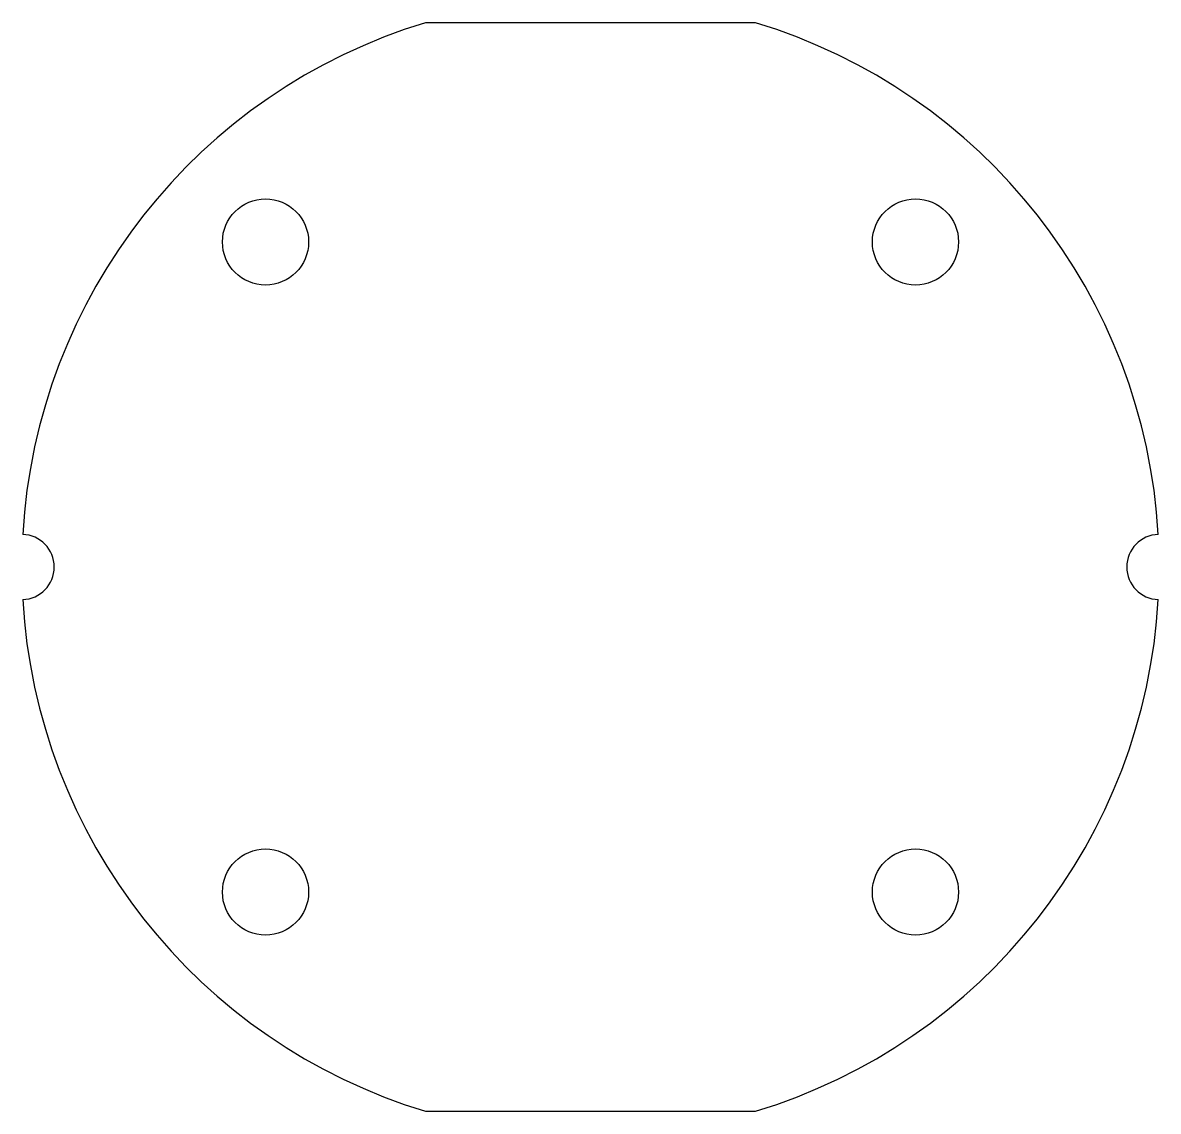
# Model space of a CAD drawing. Header units: millimetres. Extents: x -34.9 to 34.9, y -33.5 to 33.5.
import ezdxf

# ---------------------------------------------------------------- set-up
doc = ezdxf.new("R2010")
doc.units = ezdxf.units.MM

msp = doc.modelspace()

# ---------------------------------------------------------------- linework, layer by layer
at = {"color": 7, "linetype": 'Continuous', "lineweight": 25}
for p, q in [((10.16, 33.493), (-10.16, 33.493)), ((-10.16, -33.493), (10.16, -33.493))]:
    msp.add_line(p, q, dxfattribs=at)
for centre in [(-20, 20), (20, 20), (-20, -20), (20, -20)]:
    msp.add_circle(centre, 2.65, dxfattribs=at)
for centre, radius, start, end in [((0, 0), 35, 106.87506, 176.72417), ((0, 0), 35, 3.27583, 73.12494), ((-35, 0), 2.001, 271.63791, 88.36209), ((35, 0), 2.001, 91.63791, 268.36209), ((0, 0), 35, 183.27583, 253.12494), ((0, 0), 35, 286.87506, 356.72417)]:
    msp.add_arc(centre, radius, start, end, dxfattribs=at)

doc.saveas('drawing.dxf')
